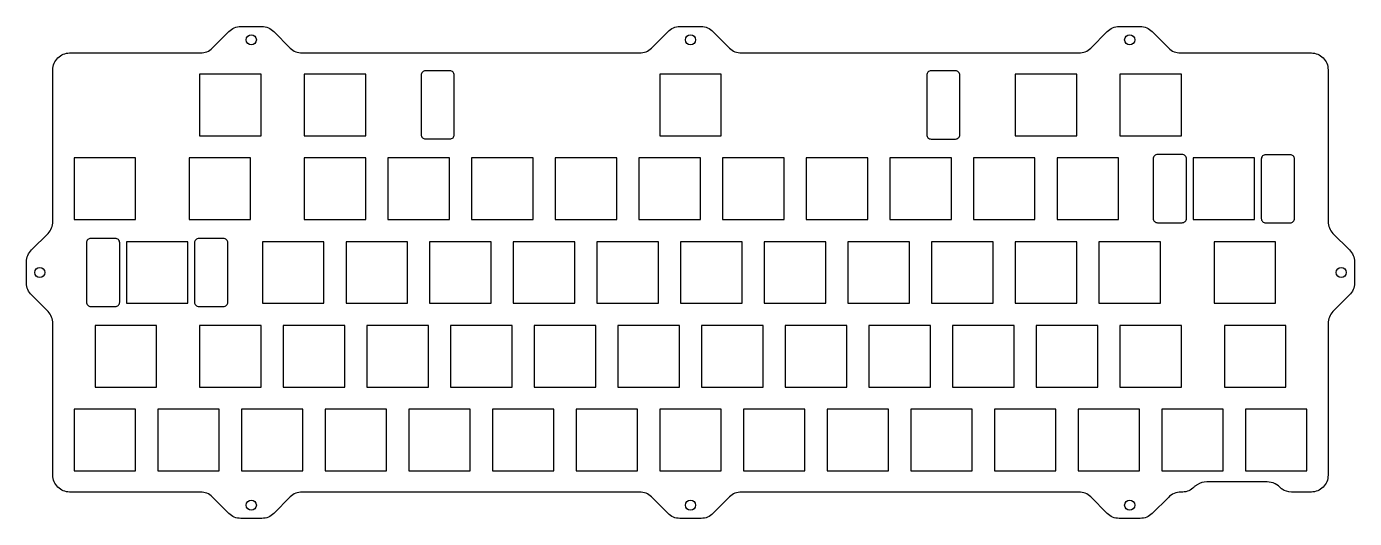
# Model space of a CAD drawing. Header units: millimetres. Extents: x -294 to 8, y -104 to 8.
import ezdxf

# ---------------------------------------------------------------- set-up
doc = ezdxf.new("R2010")
doc.units = ezdxf.units.MM
doc.layers.get('0').update_dxf_attribs({"linetype": 'CONTINUOUS'})

msp = doc.modelspace()

# ---------------------------------------------------------------- linework, layer by layer
for points in [[(-11.65, -95.34), (-25.44, -95.34, 0.140674), (-27.62, -95.97, -0.019407), (-27.87, -96.12, 0.038114), (-28.33, -96.54, -0.206914), (-30.89, -97.64), (-31.27, -97.64, 0.198912), (-34.17, -98.85), (-37.85, -102.53, -0.198912), (-40.55, -103.64), (-45.39, -103.64, -0.198912), (-48.09, -102.53), (-51.85, -98.76, 0.198912), (-54.55, -97.64), (-131.39, -97.64, 0.198912), (-134.09, -98.76), (-137.85, -102.53, -0.198912), (-140.55, -103.64), (-145.39, -103.64, -0.198912), (-148.09, -102.53), (-151.85, -98.76, 0.198912), (-154.55, -97.64), (-231.39, -97.64, 0.198912), (-234.09, -98.76), (-237.85, -102.53, -0.198912), (-240.55, -103.64), (-245.39, -103.64, -0.198912), (-248.09, -102.53), (-251.85, -98.76, 0.198912), (-254.55, -97.64), (-284.34, -97.64, -0.414214), (-288.15, -93.83), (-288.15, -59.3, 0.198912), (-289.26, -56.6), (-293.03, -52.83, -0.198912), (-294.14, -50.14), (-294.14, -45.29, -0.198912), (-293.03, -42.6), (-289.26, -38.83, 0.198912), (-288.15, -36.14), (-288.15, -1.6, -0.414214), (-284.34, 2.21), (-254.55, 2.21, 0.198912), (-251.85, 3.32), (-248.09, 7.09, -0.198912), (-245.39, 8.21), (-240.55, 8.21, -0.198912), (-237.85, 7.09), (-234.09, 3.32, 0.198912), (-231.39, 2.21), (-154.55, 2.21, 0.198912), (-151.85, 3.32), (-148.09, 7.09, -0.198912), (-145.39, 8.21), (-140.55, 8.21, -0.198912), (-137.85, 7.09), (-134.09, 3.32, 0.198912), (-131.39, 2.21), (-54.55, 2.21, 0.198912), (-51.85, 3.32), (-48.09, 7.09, -0.198912), (-45.39, 8.21), (-40.55, 8.21, -0.198912), (-37.85, 7.09), (-34.09, 3.32, 0.198912), (-31.39, 2.21), (-1.61, 2.21, -0.414214), (2.2, -1.6), (2.2, -36.14, 0.198912), (3.32, -38.83), (7.09, -42.6, -0.198912), (8.2, -45.29), (8.2, -50.14, -0.198912), (7.09, -52.83), (3.32, -56.6, 0.198912), (2.2, -59.3), (2.2, -93.83, -0.414214), (-1.61, -97.64), (-6.15, -97.64, -0.149287), (-8.28, -96.99, 0.012224), (-8.44, -96.89, 0.228431)], [(-203.32, -17.35), (-197.75, -17.35, 0.414214), (-196.75, -16.35), (-196.75, -2.85, 0.414214), (-197.75, -1.85), (-203.32, -1.85, 0.414214), (-204.32, -2.85), (-204.32, -16.35, 0.414214)], [(-88.19, -17.37), (-82.62, -17.37, 0.414214), (-81.62, -16.37), (-81.62, -2.87, 0.414214), (-82.62, -1.87), (-88.19, -1.87, 0.414214), (-89.19, -2.87), (-89.19, -16.37, 0.414214)], [(-36.63, -36.4), (-31.05, -36.4, 0.414214), (-30.05, -35.4), (-30.05, -21.9, 0.414214), (-31.05, -20.9), (-36.63, -20.9, 0.414214), (-37.63, -21.9), (-37.63, -35.4, 0.414214)], [(-13, -21.92), (-13, -35.42, 0.414214), (-12, -36.42), (-6.43, -36.42, 0.414214), (-5.43, -35.42), (-5.43, -21.92, 0.414214), (-6.43, -20.92), (-12, -20.92, 0.414214)], [(-279.51, -55.45), (-273.94, -55.45, 0.414214), (-272.94, -54.45), (-272.94, -40.95, 0.414214), (-273.94, -39.95), (-279.51, -39.95, 0.414214), (-280.51, -40.95), (-280.51, -54.45, 0.414214)], [(-254.89, -55.47), (-249.31, -55.47, 0.414214), (-248.31, -54.47), (-248.31, -40.97, 0.414214), (-249.31, -39.97), (-254.89, -39.97, 0.414214), (-255.89, -40.97), (-255.89, -54.47, 0.414214)]]:
    msp.add_lwpolyline(points, format="xyb", close=True)
for points in [[(-240.75, -2.62), (-254.74, -2.62), (-254.74, -16.62), (-240.75, -16.62)], [(-216.93, -16.62), (-216.93, -2.62), (-230.93, -2.62), (-230.93, -16.62)], [(-149.97, -2.62), (-149.97, -16.62), (-135.97, -16.62), (-135.97, -2.62)], [(-69.01, -2.62), (-69.01, -16.62), (-55.01, -16.62), (-55.01, -2.62)], [(-31.19, -16.62), (-31.19, -2.62), (-45.19, -2.62), (-45.19, -16.62)], [(-283.32, -35.67), (-269.32, -35.67), (-269.32, -21.67), (-283.32, -21.67)], [(-243.13, -35.67), (-243.13, -21.67), (-257.12, -21.67), (-257.12, -35.67)], [(-216.93, -21.67), (-230.93, -21.67), (-230.93, -35.67), (-216.93, -35.67)], [(-211.88, -35.67), (-197.88, -35.67), (-197.88, -21.67), (-211.88, -21.67)], [(-178.83, -35.67), (-178.83, -21.67), (-192.83, -21.67), (-192.83, -35.67)], [(-159.78, -35.67), (-159.78, -21.67), (-173.78, -21.67), (-173.78, -35.67)], [(-140.73, -35.67), (-140.73, -21.67), (-154.73, -21.67), (-154.73, -35.67)], [(-121.68, -21.67), (-135.68, -21.67), (-135.68, -35.67), (-121.68, -35.67)], [(-116.63, -35.67), (-102.63, -35.67), (-102.63, -21.67), (-116.63, -21.67)], [(-97.58, -21.67), (-97.58, -35.67), (-83.58, -35.67), (-83.58, -21.67)], [(-78.53, -21.67), (-78.53, -35.67), (-64.53, -35.67), (-64.53, -21.67)], [(-45.48, -35.67), (-45.48, -21.67), (-59.48, -21.67), (-59.48, -35.67)], [(-28.53, -21.67), (-28.53, -35.67), (-14.53, -35.67), (-14.53, -21.67)], [(-271.41, -40.72), (-271.41, -54.72), (-257.41, -54.72), (-257.41, -40.72)], [(-240.46, -40.72), (-240.46, -54.72), (-226.46, -54.72), (-226.46, -40.72)], [(-221.41, -40.72), (-221.41, -54.72), (-207.41, -54.72), (-207.41, -40.72)], [(-202.36, -40.72), (-202.36, -54.72), (-188.36, -54.72), (-188.36, -40.72)], [(-169.31, -40.72), (-183.31, -40.72), (-183.31, -54.72), (-169.31, -54.72)], [(-164.26, -40.72), (-164.26, -54.72), (-150.26, -54.72), (-150.26, -40.72)], [(-131.21, -40.72), (-145.21, -40.72), (-145.21, -54.72), (-131.21, -54.72)], [(-112.16, -54.72), (-112.16, -40.72), (-126.16, -40.72), (-126.16, -54.72)], [(-107.11, -54.72), (-93.11, -54.72), (-93.11, -40.72), (-107.11, -40.72)], [(-88.06, -54.72), (-74.06, -54.72), (-74.06, -40.72), (-88.06, -40.72)], [(-55.01, -40.72), (-69.01, -40.72), (-69.01, -54.72), (-55.01, -54.72)], [(-49.96, -40.72), (-49.96, -54.72), (-35.96, -54.72), (-35.96, -40.72)], [(-9.76, -40.72), (-23.76, -40.72), (-23.76, -54.72), (-9.76, -54.72)], [(-278.56, -73.77), (-264.56, -73.77), (-264.56, -59.77), (-278.56, -59.77)], [(-254.74, -59.77), (-254.74, -73.77), (-240.75, -73.77), (-240.75, -59.77)], [(-235.69, -59.77), (-235.69, -73.77), (-221.69, -73.77), (-221.69, -59.77)], [(-216.64, -59.77), (-216.64, -73.77), (-202.65, -73.77), (-202.65, -59.77)], [(-197.59, -73.77), (-183.59, -73.77), (-183.59, -59.77), (-197.59, -59.77)], [(-178.54, -59.77), (-178.54, -73.77), (-164.54, -73.77), (-164.54, -59.77)], [(-159.49, -59.77), (-159.49, -73.77), (-145.5, -73.77), (-145.5, -59.77)], [(-140.44, -59.77), (-140.44, -73.77), (-126.45, -73.77), (-126.45, -59.77)], [(-107.39, -73.77), (-107.39, -59.77), (-121.39, -59.77), (-121.39, -73.77)], [(-102.34, -59.77), (-102.34, -73.77), (-88.34, -73.77), (-88.34, -59.77)], [(-69.29, -59.77), (-83.29, -59.77), (-83.29, -73.77), (-69.29, -73.77)], [(-50.24, -73.77), (-50.24, -59.77), (-64.24, -59.77), (-64.24, -73.77)], [(-45.19, -59.77), (-45.19, -73.77), (-31.19, -73.77), (-31.19, -59.77)], [(-7.38, -59.77), (-21.38, -59.77), (-21.38, -73.77), (-7.38, -73.77)], [(-269.32, -92.82), (-269.32, -78.82), (-283.32, -78.82), (-283.32, -92.82)], [(-264.27, -92.82), (-250.27, -92.82), (-250.27, -78.82), (-264.27, -78.82)], [(-231.22, -92.82), (-231.22, -78.82), (-245.22, -78.82), (-245.22, -92.82)], [(-226.17, -92.82), (-212.17, -92.82), (-212.17, -78.82), (-226.17, -78.82)], [(-193.12, -78.82), (-207.12, -78.82), (-207.12, -92.82), (-193.12, -92.82)], [(-174.07, -78.82), (-188.07, -78.82), (-188.07, -92.82), (-174.07, -92.82)], [(-155.02, -78.82), (-169.02, -78.82), (-169.02, -92.82), (-155.02, -92.82)], [(-135.97, -78.82), (-149.97, -78.82), (-149.97, -92.82), (-135.97, -92.82)], [(-130.92, -78.82), (-130.92, -92.82), (-116.92, -92.82), (-116.92, -78.82)], [(-97.87, -78.82), (-111.87, -78.82), (-111.87, -92.82), (-97.87, -92.82)], [(-78.82, -92.82), (-78.82, -78.82), (-92.82, -78.82), (-92.82, -92.82)], [(-59.77, -78.82), (-73.77, -78.82), (-73.77, -92.82), (-59.77, -92.82)], [(-54.72, -78.82), (-54.72, -92.82), (-40.72, -92.82), (-40.72, -78.82)], [(-35.67, -78.82), (-35.67, -92.82), (-21.67, -92.82), (-21.67, -78.82)], [(-2.62, -92.82), (-2.62, -78.82), (-16.62, -78.82), (-16.62, -92.82)]]:
    msp.add_lwpolyline(points, close=True)
for centre in [(-242.97, 5.21), (-142.97, 5.21), (-42.97, 5.21), (-291.14, -47.72), (5.2, -47.72), (-242.97, -100.64), (-142.97, -100.64), (-42.97, -100.64)]:
    msp.add_circle(centre, 1.15)

doc.saveas('drawing.dxf')
